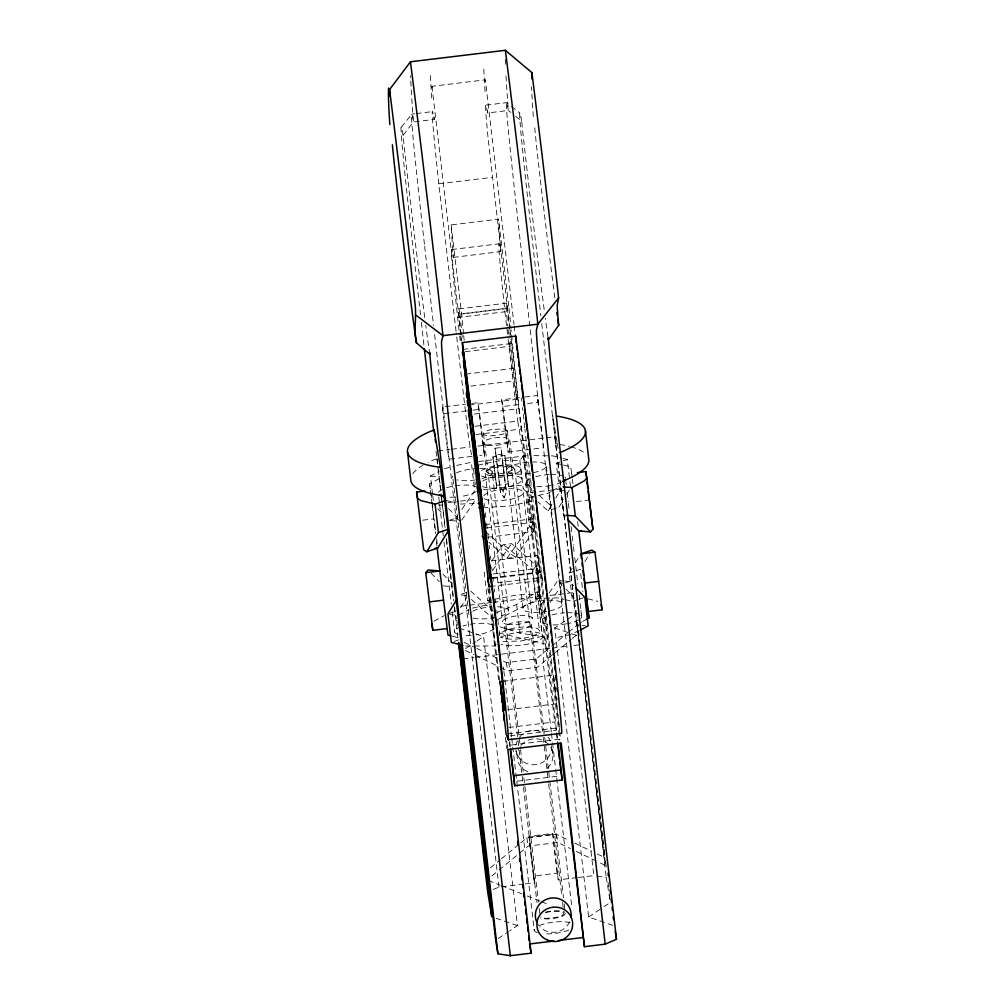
<?xml version="1.0" encoding="UTF-8"?>
<svg xmlns="http://www.w3.org/2000/svg" width="1006" height="1006" viewBox="0 0 1006 1006"><rect width="100%" height="100%" fill="white"/><g stroke="black" fill="none" stroke-linecap="round" stroke-linejoin="round"><path stroke-width="0.75" stroke-dasharray="5 3.75" d="M576.828 877.66L558.267 879.885L552.734 833.421L529.018 836.288L530.439 850.397M552.734 833.421L554.155 847.53M504.157 497.832L506.458 491.783L500.95 447.532L495.015 448.248L500.535 492.5L504.157 497.832L503.05 491.129L499.416 485.797M503.05 491.129L505.352 485.106L500.95 447.532M460.547 607.674L466.759 597.463M551.866 504.434L547.981 510.822L537.845 501.78M555.752 498.045L559.638 491.67L556.305 463.225L561.813 461.364M558.996 507.099L563.662 499.441M566.78 494.336L570.666 487.948L569.786 480.453M578.035 599.614L572.515 601.475L569.182 573.018L572.288 567.912M575.407 562.807L580.839 553.866M584.863 561.637L589.529 553.979M449.053 520.416L455.856 518.115L457.567 515.625M461.842 509.401L474.643 490.727L471.311 462.282L455.982 465.589M461.704 520.127L476.215 498.963M491.871 560.883L502.975 544.686L511.689 543.63L536.475 565.749L539.807 594.194L536.072 598.507L532.74 570.062L507.955 547.943L502.975 544.686M492.588 570.364L511.689 543.63M533.796 496.448L526.125 498.108L529.47 526.553L506.949 558.267L488.929 542.184M506.949 558.267L515.663 557.211L534.45 529.81L531.118 501.365L526.125 498.108M545.692 608.68L543.995 611.17L547.327 639.615L542.347 636.358L539.002 607.913L545.83 597.954M549.251 592.974L557.789 580.525L563.687 581.003M549.968 602.456L561.914 585.027M424.721 317.494A126.291 1.635 83.1 0 1 403.066 135.32L413.466 121.94L413.265 119.362A1598.345 20.623 83.1 0 1 410.574 75.739M401.319 127.184L411.781 114.118L414.749 113.753M477.825 465.212L497.744 460.899L519.863 460.258L523.598 455.944L528.012 455.819M533.331 497.756L523.195 488.702L526.93 484.389L523.598 455.944M532.74 570.062L536.475 565.749M465.64 646.003L495.04 645.953L496.901 643.79M503.49 661.269L506.307 662.627L535.959 659.043L550.471 647.097M551.69 646.103L567.422 633.164M568.629 632.17L577.092 625.204L605.662 865.562L597.224 861.501M500.636 667.468L507.665 670.851L537.317 667.267L554.256 653.334M555.463 652.341L571.194 639.401M572.414 638.408L578.463 633.428M490.538 867.725L500.221 859.765M501.428 858.759L519.586 843.833M520.794 842.839L526.842 837.872L556.494 834.276L569.145 840.387M491.909 875.949L497.957 870.97M499.165 869.976L518.53 854.056M519.737 853.063L528.2 846.096L557.852 842.5L570.515 848.611M465.627 648.556L475.888 641.702M477.158 640.835L483.572 636.547L517.449 925.608L509.753 930.764M612.843 925.344L588.611 916.994L554.734 627.933L566.265 620.212M567.547 619.356L576.513 613.346L573.08 592.647L554.809 436.755L545.566 437.874M498.221 938.485L508.483 931.619M588.611 916.994L602.695 907.563M603.977 906.708L610.39 902.407M496.863 612.465L516.631 604.43L537.154 591.83L539.291 592.597L540.172 597.878L497.517 619.608M476.291 491.532L473.549 493.091A20.007 5.684 -6.7 0 1 460.132 496.599M432.555 494.047L430.442 476.077L439.27 471.273M432.014 504.107L429.65 483.899L442.238 477.033M551.363 491.418L547.578 493.468L535.318 496.121M552.621 490.727L560.179 486.615L563.511 515.059L565.548 517.172M434.064 621.192L444.136 615.697M458.459 615.282L468.532 609.799M565.938 589L573.055 596.42L576.388 624.864L581.43 622.123M582.688 621.431L586.473 619.369M579.368 630.624L568.78 634.987L554.985 637.967M493.317 889.455L498.976 887.103L523.724 884.085M436.29 458.925L433.976 459.729A89.609 25.414 -6.7 0 0 428.066 462.433M444.413 468.758L454.448 465.929M563.197 460.899L567.321 459.503L569.61 478.957M559.638 491.67L563.775 490.274M556.243 508.03L547.981 510.822L551.716 506.508L537.066 493.443M466.52 592.471L459.629 594.798L466.922 595.389M449.355 613.484L454.863 611.623M569.182 573.018L574.69 571.157M576.073 570.691L580.198 569.295L582.839 591.754M565.498 582.851L569.585 581.481L573.659 585.718M454.058 641.476L459.566 639.615M579.406 599.148L583.543 597.753M545.566 912.593L551.426 911.423L559.977 911.386A11.946 3.395 -6.7 0 1 558.393 916.956L546.535 918.39A11.946 3.395 -6.7 0 1 540.675 917.019M535.733 476.63L540.549 475.549A20.007 5.684 -6.7 0 1 549.578 474.505M551.954 614.88L556.758 613.798A20.007 5.684 -6.7 0 1 564.504 612.843M531.118 501.365L509.652 506.005L484.729 507.527M484.188 572.087L487.52 600.532L517.688 594.835L539.807 594.194M472.581 608.089L490.978 604.116M542.347 636.358L520.882 640.998L498.775 641.639M533.444 472.606L535.418 472.204A20.007 5.684 -6.7 0 0 546.321 465.501A20.007 5.684 -6.7 0 0 532.74 461.955M549.666 610.856L551.628 610.453A20.007 5.684 -6.7 0 0 562.53 603.751A20.007 5.684 -6.7 0 0 548.949 600.205M453.379 257.373L500.812 251.588L500.623 249.048A1598.345 20.598 83.1 0 1 498.624 219.874L498.586 219.157L451.141 224.904L451.178 225.608A1598.345 20.598 83.1 0 0 453.178 254.795L453.379 257.373A270.425 3.483 83.1 0 0 453.92 282.875L459.465 334.457M503.163 681.288L553.476 675.164A140.966 1.823 83.1 0 0 554.52 682.609M525.27 883.897L534.551 882.765L529.018 836.288M432.039 87.648L431.976 86.29L485.332 79.839L513.991 324.272M416.22 113.577L432.53 111.603M485.898 105.14L506.659 102.637L510.281 105.479M434.026 116.847L434.227 119.425L413.466 121.94A270.425 3.496 83.1 0 0 414.007 147.467L415.528 162.658A270.425 3.496 83.1 0 0 424.67 246.483M509.803 328.069L488.124 138.488A270.425 3.496 83.1 0 1 487.583 112.961L508.344 110.446L510.771 112.408M456.07 331.427L438.779 183.821L492.135 177.37M451.694 249.551L499.127 243.804M458.849 308.905L506.295 303.158M460.597 334.86A210.594 2.716 83.1 0 1 459.377 310.766L459.968 313.947L507.414 308.201L509.061 325.177M463.552 334.118L461.603 314.048L509.036 308.301L498.586 219.157M457.479 317.531L504.924 311.785L501.365 277.128A270.425 3.483 83.1 0 1 499.793 246.193L500.812 251.588M462.81 349.409L514.644 343.147M465.401 351.66L509.778 346.29L509.225 340.946M465.816 374.131L513.261 368.385L509.212 326.724M470.997 386.115L513.84 380.934L516.883 399.344L469.45 405.091M472.028 456.41L448.827 459.214L446.538 442.036L442.389 407.002L465.589 404.198M471.776 403.444L477.963 402.702L479.07 409.392L484.402 454.901L479.761 455.466M524.893 397.018L537.267 395.521L543.705 447.733L508.131 452.034L501.68 399.822L523.346 397.207M466.696 410.888L443.495 413.692L442.389 407.002M472.883 410.134L479.07 409.392M501.68 399.822L502.786 406.512L521.36 404.274M527.546 403.519L538.373 402.211L519.536 234.901A270.425 3.496 83.1 0 1 510.407 151.177L508.885 135.973A270.425 3.496 83.1 0 1 508.344 110.446L508.143 107.881A1598.345 20.623 83.1 0 1 505.817 72.419M474.417 414.057L518.794 408.688L511.136 329.918M474.895 426.28L517.738 421.086L523.56 456.234L540.172 597.878M475.888 434.517L521.624 428.984L530.778 492.563L559.789 740.152M437.748 450.927L450.072 449.43M451.619 449.242L470.104 447.004M477.8 446.073L544.032 438.063M495.015 448.248L496.121 454.951L502.057 454.234M483.446 489.771L496.788 488.149L492.978 456.862L504.836 455.416L508.646 486.715L529.395 484.2M478.63 461.502L526.063 455.756M563.473 465.024L570.641 466.822L571.71 473.285L574.527 472.946M496.31 485.307L508.168 483.873L508.646 486.715M448.035 502.61L458.912 501.302M460.459 501.114L475.989 499.24M530.778 492.563L561.851 488.803M422.772 520.177L434.051 518.807L435.824 532.652M576.451 501.566L587.73 500.196M485.232 524.591L532.677 518.845M486.225 528.037L532.136 522.466L533.658 531.684A73.3 0.943 83.1 0 1 540.084 572.64A109.377 1.408 83.1 0 0 539.065 577.758L494.688 583.14M487.747 537.242L533.658 531.684M491.242 560.895L537.154 555.337M493.166 573.936L537.544 568.553L539.065 577.758M492.185 577.721L540.964 571.848L542.347 580.211L492.035 586.297M492.638 578.387L540.084 572.64M460.647 606.253L491.444 602.531M492.99 602.343L543.818 596.193M549.98 595.439L573.08 592.647M463.074 658.867L473.939 657.547M475.498 657.358L549.05 648.468M552.156 648.09L567.686 646.204M573.898 645.45L581.669 644.506M507.766 709.683L556.557 703.772M508.81 727.489L554.721 721.931L556.104 730.293L510.193 735.851M507.628 733.927L559.462 727.652L554.884 687.513M506.647 740.906L507.187 745.521L560.568 739.058L559.839 732.909M517.059 781.184L559.914 775.991M529.219 837.244L552.935 834.376M530.778 853.314L533.444 876.075L557.161 873.195L558.267 879.885M578.375 877.471L593.854 875.61L537.267 395.521M533.909 455.643L552.998 455.894L561.6 458.057M460.446 504.031L476.668 503.553M536.072 598.507L558.192 597.866L563.926 599.312M430.442 476.077L439.295 476.794M438.201 504.886L442.627 505.238M563.511 515.059L566.466 515.298M450.525 520.542L457.893 521.133M565.158 581.116L569.585 581.481M443.319 585.882L452.172 586.599M449.607 614.565L456.976 615.169M576.388 624.864L580.814 625.216M582.285 625.342L585.24 625.581M499.844 626.763L520.001 633.164L542.397 636.496L544.699 638.647L554.721 721.931M596.96 876.088L606.266 877.521L609.9 899.49M499.102 633.088L545.579 643.978M563.033 458.422L567.321 459.503M556.305 463.225L562.04 464.659M446.111 500.435L456.146 502.95M587.844 598.834L597.866 601.349M565.359 599.664L572.515 601.475M452.298 636.157L462.332 638.684M531.445 486.074L528.301 485.232A20.007 5.684 -6.7 0 1 531.596 477.976M547.654 624.324L544.51 623.481A20.007 5.684 -6.7 0 1 547.817 616.225M554.734 627.933L570.415 633.34M571.836 633.83L580.387 636.773M459.34 628.197L483.572 636.547M496.059 918.239L517.449 925.608M488.501 880.502L499.982 885.091M501.416 885.67L521.51 893.718M527.257 896.019L540.184 901.187M541.618 901.753L547.352 904.054M464.118 642.281L475.373 647.701M476.781 648.38L497.869 658.553M465.489 650.505L473.927 654.579M475.322 655.258L499.228 666.789M574.778 843.091L591.641 851.239M597.275 853.956L604.304 857.338L605.662 865.562M576.136 851.327L595.816 860.822M529.47 526.553L534.45 529.81M562.769 583.782L557.789 580.525L561.864 584.763M455.856 518.115L460.849 521.385M515.663 557.211L510.683 553.954L485.898 531.834M539.002 607.913L543.995 611.17M487.52 600.532L491.255 602.971M511.488 106.422L519.951 113.062M515.625 116.319L521.686 121.21A125.951 1.622 83.1 0 0 544.535 312.275M526.93 484.389L535.947 492.437M470.657 591.075L493.179 611.183M471.424 599.413L491.708 617.508L495.04 645.953M448.626 508.659L457.793 518.203M437.849 508.759L443.96 515.122M442.904 574.124L453.077 584.725M431.109 573.168L439.257 581.644M504.836 455.416L523.221 609.561A20.007 5.684 -6.7 0 0 546.723 611.472M503.025 666.626L503.692 669.581M521.686 121.21L520.58 115.35A258.454 3.332 83.1 0 0 529.684 216.63L540.863 315.884M507.414 308.201L506.81 305.032A210.594 2.716 83.1 0 0 507.741 326.12M403.066 135.32L401.96 129.472A258.705 3.332 83.1 0 0 411.064 230.839L420.671 316.173M557.047 441.961L552.709 415.717L556.041 444.162L554.809 436.755M557.311 443.495L558.33 449.669M552.847 753.771L551.451 745.396A17.919 17.177 -9.4 0 1 536.437 764.51A17.919 17.177 -9.4 0 1 516.116 751.193M535.959 659.043L537.317 667.267M505.352 485.106L506.458 491.783M556.494 834.276L557.852 842.5M492.978 456.862L496.788 488.149M506.307 662.627L507.665 670.851M471.462 454.775L468.268 435.447L456.259 332.973M515.877 749.709L517.26 758.084M533.444 876.075L534.551 882.765M526.842 837.872L528.2 846.096M507.187 745.521L507.841 749.495M454.486 607.008L456.447 618.841M456.686 620.312L457.667 626.235M429.65 483.899L431.939 500.85M484.402 454.901L477.963 402.702M547.943 336.796L546.862 329.289A125.951 1.622 83.1 0 1 545.327 318.21M429.801 354.288L428.267 343.75A126.291 1.635 83.1 0 1 425.752 325.24M577.607 521.724L578.186 526.339M436.604 538.801L437.597 546.497M539.291 592.597L544.699 638.647M537.154 591.83L542.397 636.496M571.71 473.285L572.238 477.775M572.414 479.271L572.942 483.76M565.837 481.534L566.202 484.64M567.107 492.412L568.201 501.73M568.377 503.277L569.295 511.048M571.119 526.578L572.024 534.349M572.213 535.909L573.307 545.227M573.483 546.774L574.036 551.439M574.753 557.651L577.859 584.058M579.129 594.936L580.776 608.907M580.952 610.466L581.682 616.678M576.513 613.346L602.732 837.143M602.921 838.69L604.015 848.02M604.191 849.567L604.92 855.792M605.65 862.004L606.203 866.669M608.014 882.212L608.567 886.877M609.473 894.636L610.202 900.86M577.092 625.204L604.304 857.338M606.077 875.962L541.731 323.63M546.333 466.256L562.555 604.505M514.167 325.831L515.261 335.174M542.347 580.211L530.753 481.22A267.659 3.483 83.1 0 1 524.906 429.31M540.964 571.848L559.663 731.375M509.979 329.616L510.897 337.387M511.073 338.934L521.624 428.984M518.794 408.688L532.136 522.466M537.544 568.553L556.62 731.224M556.796 732.77L557.89 742.076M556.456 733.324L557.525 742.428M513.261 368.385L516.883 399.344M509.778 346.29L513.84 380.934M525.698 482.654L541.907 620.903M504.924 311.785L507.992 337.953M508.168 339.487L517.738 421.086M519.863 460.258L523.195 488.702M520.731 468.783L521.963 479.309M523.221 492.387L539.442 630.636M551.288 731.878L543.416 664.765L543.051 635.955M551.464 733.437L552.382 741.233M552.571 742.793L555.488 767.767M555.677 769.326L571.949 908.217M514.795 469.5L532.249 618.275M509.828 439.861L513.148 468.243M531.42 624.148L544.535 736.04M544.711 737.587L563.473 897.666M564.203 903.878L565.108 911.65M507.263 430.895L543.039 735.914M543.215 737.473L548.509 782.605M548.698 784.164L561.838 896.208M562.568 902.445L563.473 910.216M502.786 406.512L508.131 452.034M554.495 850.435L557.161 873.195M516.631 604.43L520.001 633.164M496.121 454.951L500.535 492.5M479.699 468.494A20.007 5.684 -6.7 0 1 492.123 471.625L508.445 611.346A20.007 5.684 -6.7 0 1 498.209 616.841M483.546 433.762L520.416 748.124M520.592 749.684L523.145 771.476M523.875 777.701L538.474 902.193M539.203 908.431L539.945 914.655M483.132 443.093L486.464 471.474M504.735 627.379L517.851 739.272M518.027 740.818L518.945 748.59M519.121 750.149L523.309 785.887M523.497 787.447L536.965 902.445M485.156 473.097L502.598 621.871M484.226 503.415L484.59 506.521M485.32 512.733L485.86 517.398M486.59 523.61L487.13 528.276M487.86 534.488L488.413 539.141M489.142 545.353L489.507 548.459M490.412 556.23L490.777 559.336M491.695 567.107L492.06 570.213M492.965 577.972L493.33 581.091M494.235 588.85L494.6 591.956M495.518 599.727L495.883 602.833M496.788 610.604L497.153 613.71M497.882 619.922L498.435 624.575M499.165 630.787L499.705 635.452A20.007 5.684 -6.7 0 1 501.906 632.321L504.874 630.787A20.007 5.684 -6.7 0 1 532.966 627.379L536.311 628.159A20.007 5.684 -6.7 0 1 528.037 637.301A20.007 5.684 -6.7 0 1 500.623 636.823M503.88 671.14L511.551 736.681M511.74 738.241L534.236 930.198M451.141 224.904L461.603 314.048M509.715 741.623L510.268 746.263M509.376 742.114L509.904 746.666M431.976 86.29L461.716 340.078M489.62 587.844L493.254 618.916M493.443 620.463L494.172 626.675A20.007 5.684 -6.7 0 0 482.566 623.292L477.599 623.393A20.007 5.684 -6.7 0 0 462.785 625.984M459.654 336.004L460.195 340.619M488.891 589.176L499.617 680.949M487.885 587.894L498.599 679.792M505.339 737.285L506.609 748.175M473.575 469.701L474.103 474.191M474.983 481.673L475.322 484.678M452.989 479.133L469.01 615.835A20.007 5.684 -6.7 0 1 468.909 614.352M498.976 887.103L434.252 331.59M437.132 458.899L437.673 463.577M438.402 469.815L440.05 483.848M440.226 485.408L441.144 493.204M441.332 494.763L441.873 499.441M442.062 501.001L445.168 527.496M446.438 538.411L453.756 600.771M436.013 451.166L436.742 457.39M436.918 458.95L441.307 496.31M441.483 497.869L442.036 502.547M442.212 504.107L444.954 527.458M446.413 539.92L453.53 600.645M454.259 606.87L458.271 641.124M438.742 496.926L439.471 503.138M439.647 504.698L443.294 535.77M444.023 541.983L451.317 604.116M452.222 611.874L454.586 632.07M432.731 495.543L433.435 501.529M432.115 502.346L434.051 518.807M432.19 505.666L435.472 533.645M436.39 541.417L436.931 546.069M553.476 675.164L554.708 685.979M424.658 246.382L433.548 325.391M421.363 322.373L423.991 345.624M438.779 183.821L434.768 144.952A270.425 3.483 83.1 0 1 434.227 119.425M508.03 329.113L508.948 338.293M460.748 336.394L461.213 340.984M509.036 308.301L510.985 328.371M463.703 335.664L464.156 340.305M459.968 313.947L461.616 330.924M461.767 332.47L462.521 340.179M534.714 127.8L536.148 142.261A113.955 1.471 83.1 0 0 555.073 299.36M487.382 110.396L487.583 112.961M492.123 471.625L492.223 473.097A20.007 5.684 -6.7 0 1 482 478.592M485.332 79.839L485.408 81.184M533.306 116.595A1574.453 20.51 83.1 0 1 531.558 86.767M431.7 98.098A1598.345 20.774 83.1 0 1 430.392 74.268M505.452 64.258A1598.345 20.623 83.1 0 1 505.289 58.574M485.055 91.647A1598.345 20.774 83.1 0 1 483.76 67.804M500.913 637.301A23 6.526 -6.7 0 1 535.117 632.145A23 6.526 -6.7 0 1 535.217 642.067A23 6.526 -6.7 0 1 500.988 644.343M524.73 427.764A267.659 3.483 83.1 0 1 522.529 407.543M521.863 401.281A267.659 3.483 83.1 0 1 521.523 398.099M557.135 699.761A140.966 1.823 83.1 0 1 556.658 696.919M555.777 691.248A140.966 1.823 83.1 0 1 554.721 683.979M565.297 913.209A13.443 3.81 -6.7 0 1 556.004 918.038A13.443 3.81 -6.7 0 1 540.712 918.101M545.742 912.09A13.443 3.81 -6.7 0 1 560.946 911.021M563.197 911.537A13.443 3.81 -6.7 0 1 564.68 912.291M569.648 921.785A17.919 17.19 -9.4 0 1 539.807 926.677M538.826 925.52A17.919 17.19 -9.4 0 1 536.575 921.622M412.812 473.776A89.609 25.414 -6.7 0 1 422.935 465.237M559.764 444.501A89.609 25.414 -6.7 0 1 569.333 446.4M570.767 446.777A89.609 25.414 -6.7 0 1 584.649 452.964M568.805 930.047A20.007 5.671 -6.7 0 1 544.975 933.845M537.355 932.675A20.007 5.671 -6.7 0 1 536.437 927.067M539.392 925.52A20.007 5.671 -6.7 0 1 570.842 922.904M482.754 481.069A20.912 5.935 -6.7 0 1 515.198 475.901A20.912 5.935 -6.7 0 1 512.431 485.647A20.912 5.935 -6.7 0 1 481.409 485.772M481.522 470.544A20.912 5.935 -6.7 0 1 513.965 465.376A20.912 5.935 -6.7 0 1 511.199 475.121A20.912 5.935 -6.7 0 1 480.176 475.247M475.461 479.925A20.007 5.684 -6.7 0 1 470.267 480.516L465.225 480.705A20.007 5.684 -6.7 0 1 456.938 479.849M452.801 477.586A20.007 5.684 -6.7 0 1 452.7 476.102M456.435 472.946A20.007 5.684 -6.7 0 1 474.656 468.683M495.455 617.495A20.007 5.684 -6.7 0 1 486.476 618.765L481.446 618.954A20.007 5.684 -6.7 0 1 473.147 618.099M472.657 611.195A20.007 5.684 -6.7 0 1 490.865 606.932M497.492 606.781A20.007 5.684 -6.7 0 1 508.332 609.875M530.514 473.222A20.007 5.684 -6.7 0 1 507.011 471.311L506.634 469.865A20.007 5.684 -6.7 0 1 531.495 461.993M522.843 608.114A20.007 5.684 -6.7 0 1 547.704 600.242M561.813 482.088A20.007 5.684 -6.7 0 1 551.866 485.282M550.622 485.521A20.007 5.684 -6.7 0 1 535.544 486.552M550.835 474.467A20.007 5.684 -6.7 0 1 562.857 475.851M564.819 477.02A20.007 5.684 -6.7 0 1 565.473 478.428M581.028 615.27A20.007 5.684 -6.7 0 1 580.978 618.237M578.966 619.822A20.007 5.684 -6.7 0 1 568.076 623.531M566.831 623.77A20.007 5.684 -6.7 0 1 551.753 624.801M567.044 612.717A20.007 5.684 -6.7 0 1 579.079 614.1M454.938 497.115A20.007 5.684 -6.7 0 1 446.953 497.052M438.541 492.311A20.007 5.684 -6.7 0 1 442.778 489.168M446.563 487.734A20.007 5.684 -6.7 0 1 461.389 485.144L466.356 485.043A20.007 5.684 -6.7 0 1 476.769 487.105M494.009 628.184A20.007 5.684 -6.7 0 1 492.5 629.781L489.759 631.34A20.007 5.684 -6.7 0 1 476.341 634.849M471.16 635.364A20.007 5.684 -6.7 0 1 466.193 635.465M458.22 634.446A20.007 5.684 -6.7 0 1 459 627.417M484.414 498.574A20.007 5.684 -6.7 0 0 499.114 500.837L509.401 499.592A20.007 5.684 -6.7 0 0 520.102 489.909L516.744 489.13A20.007 5.684 -6.7 0 0 488.652 492.538L485.684 494.072A20.007 5.684 -6.7 0 0 483.924 495.669M521.058 745.383A17.919 17.177 -9.4 0 1 547.943 743.824A17.919 17.177 -9.4 0 1 545.68 769.628M527.886 771.791A17.919 17.177 -9.4 0 1 518.643 749.256M515.965 745.22A17.919 17.177 -9.4 0 1 517.26 740.894M519.674 737.008A17.919 17.177 -9.4 0 1 543.567 733.097M548.069 737.159A17.919 17.177 -9.4 0 1 550.332 741.057M491.859 429.461L488.991 430.14A11.946 3.395 -6.7 0 0 489.96 435.95L501.818 434.504A11.946 3.395 -6.7 0 0 503.402 428.946L491.859 429.461M509.086 629.567A13.443 3.81 -6.7 0 0 531.13 625.166A13.443 3.81 -6.7 0 0 514.016 622.538A13.443 3.81 -6.7 0 0 509.086 629.567M487.482 445.281A13.443 3.81 -6.7 0 0 509.526 440.892A13.443 3.81 -6.7 0 0 492.424 438.264A13.443 3.81 -6.7 0 0 487.482 445.281M490.815 473.663A13.443 3.81 -6.7 0 0 512.859 469.274A13.443 3.81 -6.7 0 0 495.757 466.646A13.443 3.81 -6.7 0 0 490.815 473.663M507.426 624.298A14.939 4.238 -6.7 0 0 531.923 619.419A14.939 4.238 -6.7 0 0 512.922 616.502A14.939 4.238 -6.7 0 0 507.426 624.298M489.985 475.524A14.939 4.238 -6.7 0 0 514.481 470.645A14.939 4.238 -6.7 0 0 495.468 467.727A14.939 4.238 -6.7 0 0 489.985 475.524"/><path stroke-width="1.5" d="M560.153 743.258L584.448 946.696L605.197 944.144L616.489 939.264L560.091 450.122A279.58 3.609 83.1 0 1 549.201 348.441L548.207 337.765L548.371 339.802L558.67 325.366A291.413 3.76 83.1 0 1 557.223 305.271L558.594 297.952L557.513 287.955A219.547 2.829 83.1 0 0 548.584 209.713L543.378 165.902A219.547 2.829 83.1 0 0 532.602 78.091L531.91 72.633L505.352 50.3L410.461 61.781L389.561 89.597L389.548 96.224M531.91 72.633L531.897 78.971M508.319 739.737L508.37 738.153A170.882 2.201 83.1 0 0 506.986 720.849L504.836 699.598A280.309 3.622 83.1 0 0 465.665 368.209L462.37 342.568L515.738 336.105L519.033 361.758A280.309 3.622 83.1 0 1 558.204 693.134L560.355 714.386A170.882 2.201 83.1 0 1 561.738 731.702L561.688 733.273L508.319 739.737L506.093 734.103L500.108 681.666L503.163 681.288M389.561 89.597L390.278 95.23A219.786 2.842 83.1 0 1 401.067 183.142L406.273 227.029A219.71 2.829 83.1 0 1 415.214 305.346C416.484 317.745 413.743 330.144 416.371 342.732L429.801 354.288L429.637 352.351A279.341 3.609 83.1 0 0 441.508 464.609L497.92 953.789L510.331 955.7L531.08 953.185L507.841 749.495L561.222 743.032L584.448 946.696M416.61 492.072L423.689 549.741L426.77 551.753L438.427 532.602L435.095 504.144L420.76 500.548L417.691 498.536L416.61 492.072L425.073 491.041M426.77 551.753L437.786 548.031L448.676 530.149M457.302 598.633L447.972 613.949L451.304 642.406L462.773 645.286M558.594 297.952L537.845 324.184L536.475 329.767A267.621 3.458 83.1 0 0 537.732 350.163L538.688 360.374A267.621 3.458 83.1 0 0 551.502 478.705L605.197 944.144M479.761 506.622L481.623 504.471M446.928 628.612L432.832 630.322L425.752 572.653L428.053 569.987L439.848 570.943L447.997 635.075L450.864 635.805M577.343 472.606L585.806 471.575L586.875 478.039L584.574 480.705L571.974 487.57L563.134 486.854M567.585 519.297L578.777 530.954L590.572 531.91L592.886 529.244L586.875 478.039M586.473 619.369L588.988 617.998L578.777 530.954L581.606 530.615M580.625 629.932L588.183 625.82L584.851 597.375L575.696 587.831M559.99 452.36L562.304 451.543A89.609 25.414 -6.7 0 0 556.431 416.056M563.335 480.805L565.636 480A89.609 25.414 -6.7 0 0 588.762 459.101L585.417 430.643M440.364 467.149L434.127 430.065L430.643 431.285A89.609 25.414 -6.7 0 0 436.516 466.771L440.364 467.149L444.929 502.987L495.669 940.195L497.92 953.789M435.095 504.144L444.74 500.9M438.427 532.602L448.072 529.345M477.51 490.488L480.478 490.123M434.969 548.371L437.786 548.031M425.752 572.653L439.848 570.943L437.12 547.629M594.948 552.156L580.839 553.866L591.868 550.144L594.948 552.156L598.683 581.38L602.016 609.825L587.919 611.535L588.988 617.998M492.185 577.721L487.608 578.274L488.275 582.399M488.514 583.82L488.991 586.674L492.035 586.297M429.487 601.877L443.596 600.167M583.996 578.475L584.587 583.09L598.683 581.38M561.159 769.955L562.128 779.99L514.695 785.736L513.714 775.701L561.159 769.955L558.066 743.623M553.954 941.025L529.558 943.98L531.08 953.185M558.531 940.472L582.927 937.529M478.139 503.516L481.082 503.428M478.831 507.703L481.773 507.615M566.466 515.298L575.306 516.015L590.572 531.91M443.696 495.593L439.848 495.229A89.609 25.414 -6.7 0 1 410.85 480.629L407.531 452.184M416.308 315.431L442.967 335.664L537.845 324.184A243.465 3.144 83.1 0 0 525.949 219.157L520.19 170.592A243.465 3.144 83.1 0 0 505.352 50.3M482.163 536.148L485.546 539.166M601.16 604.656L602.016 609.825M615.257 931.808L616.489 939.264M562.128 779.99L560.908 771.262M470.305 426.833L476.115 461.98L489.834 578.915M491.368 581.971L490.098 574.3L490.463 577.394M514.695 785.736L510.268 749.696M459.176 643.677L487.067 879.923L458.862 642.683M431.763 623.858L432.832 630.322M557.827 319.468L558.67 325.366M416.371 342.732L415.302 335.325A114.294 1.471 83.1 0 1 393.811 159.288L392.365 144.789M500.108 681.666L501.353 690.43A140.966 1.823 83.1 0 0 504.71 710.047L504.76 708.74A140.966 1.823 83.1 0 0 503.616 694.467L501.843 676.963A250.494 3.232 83.1 0 0 462.81 349.422L462.37 342.568M592.886 529.244L588.095 491.041M581.04 555.4L581.43 558.481M582.021 563.096L582.424 566.164M583.015 570.779L583.606 575.394M585.806 471.575L586.687 479.057M587.039 482.063L587.743 488.048M584.587 583.09L586.687 601.06M587.039 604.053L587.743 610.038M571.974 487.57L575.306 516.015M608.077 872.994L608.441 876.1M610.076 890.096L610.441 893.202M611.17 899.414L611.535 902.52M612.076 907.186L612.44 910.292M613.17 916.516L613.534 919.622M557.877 745.471L559.487 759.128M559.839 762.158L560.556 768.219M471.537 415.994L486.225 537.43A73.3 0.943 83.1 0 1 485.647 531.633M510.633 749.369L513.714 775.701M462.332 352.037L462.697 355.055M463.401 361.079L469.45 405.091L464.47 360.236M466.331 392.956L466.872 397.584M467.237 400.665L467.777 405.28M468.318 409.895L470.116 425.286M477.372 487.684L488.991 586.674M500.699 690.179L501.24 694.794M501.604 697.862L502.145 702.477M502.51 705.546L503.226 711.707M503.591 714.776L504.308 720.925M517.537 841.418L517.901 844.524M519.536 858.508L519.901 861.614M520.63 867.838L520.995 870.945M521.548 875.61L522.089 880.263M522.642 884.928L523.007 888.034M523.548 892.699L524.101 897.365M524.642 902.03L525.006 905.136M525.56 909.789L526.1 914.454M526.641 919.119L527.194 923.785M527.559 926.891L528.1 931.556M528.653 936.209L529.194 940.874M459.918 644.808L491.783 916.768L487.659 891.819L458.459 642.683M434.127 430.065L434.831 436.051M435.183 439.056L435.535 442.049M433.636 430.92L424.331 348.717M510.331 955.7L456.623 490.186A267.621 3.458 83.1 0 1 443.797 371.855L442.854 361.644A267.621 3.458 83.1 0 1 441.596 341.248L442.967 335.664A243.465 3.144 83.1 0 0 431.071 230.638L425.312 182.086A243.465 3.144 83.1 0 0 410.461 61.781M555.777 675.931L556.192 679.993M470.003 400.526L470.305 403.62M470.758 408.26L471.349 414.434M463.716 352.528L464.018 355.608M464.571 369.34L462.81 349.409M516.179 342.958L515.738 336.105M389.825 124.555A1574.704 20.711 83 0 1 388.542 88.038M516.556 345.838A250.444 3.232 83.1 0 1 517.109 350.201M517.499 353.144A250.444 3.232 83.1 0 1 518.065 357.62M518.656 362.147A250.444 3.232 83.1 0 1 519.234 366.725M519.624 369.793A250.444 3.232 83.1 0 1 520.215 374.433M520.592 377.413A250.444 3.232 83.1 0 1 521.171 381.915M521.548 384.946A250.444 3.232 83.1 0 1 523.296 398.791M523.686 401.91A250.444 3.232 83.1 0 1 524.277 406.587M524.654 409.656A250.444 3.232 83.1 0 1 525.22 414.195M525.61 417.226A250.444 3.232 83.1 0 1 527.32 431.033M527.697 434.127A250.444 3.232 83.1 0 1 528.276 438.767M528.842 443.42A250.444 3.232 83.1 0 1 529.206 446.4M529.571 449.38A250.444 3.232 83.1 0 1 530.313 455.378M530.678 458.384A250.444 3.232 83.1 0 1 532.337 471.952M532.702 474.958A250.444 3.232 83.1 0 1 534.337 488.501M534.702 491.519A250.444 3.232 83.1 0 1 535.431 497.555M535.783 500.573A250.444 3.232 83.1 0 1 536.324 505.075M536.688 508.08A250.444 3.232 83.1 0 1 537.405 514.066M537.757 517.109A250.444 3.232 83.1 0 1 539.417 531.042M539.782 534.136A250.444 3.232 83.1 0 1 541.404 547.88M541.756 550.898A250.444 3.232 83.1 0 1 543.391 564.957M543.756 568.05A250.444 3.232 83.1 0 1 544.472 574.187M544.824 577.23A250.444 3.232 83.1 0 1 545.34 581.757M545.692 584.75A250.444 3.232 83.1 0 1 546.396 590.962M546.748 594.043A250.444 3.232 83.1 0 1 547.453 600.142M547.792 603.16A250.444 3.232 83.1 0 1 548.471 609.12M548.798 612.05A250.444 3.232 83.1 0 1 549.289 616.414M549.817 621.155A250.444 3.232 83.1 0 1 550.345 625.833M550.86 630.435A250.444 3.232 83.1 0 1 551.363 634.975M551.854 639.414A250.444 3.232 83.1 0 1 552.332 643.765M552.835 648.354A250.444 3.232 83.1 0 1 553.501 654.554M553.828 657.572A250.444 3.232 83.1 0 1 554.457 663.47M554.771 666.324A250.444 3.232 83.1 0 1 555.211 670.512M477.951 491.569A267.558 3.307 83.1 0 1 465.074 373.239M556.984 688.003A140.966 1.823 83.1 0 1 557.249 690.77M557.249 315.406A113.955 1.471 83.1 0 1 556.871 312.665M536.575 921.622A17.919 17.19 -9.4 0 1 551.238 898.056A17.919 17.19 -9.4 0 1 570.943 917.459M564.756 479.988A20.007 5.684 -6.7 0 1 562.744 481.572M444.275 496.713A20.007 5.684 -6.7 0 1 439.559 495.153M491.481 582.172A109.377 1.408 83.1 0 1 490.702 574.388M490.463 571.836A109.377 1.408 83.1 0 1 489.884 565.221M485.294 527.496A73.3 0.943 83.1 0 1 485.546 525.899M547.604 940.182A17.919 17.19 -9.4 0 0 572.552 922.162A17.919 17.19 -9.4 0 0 544.133 910.619A17.919 17.19 -9.4 0 0 547.604 940.182"/></g></svg>
